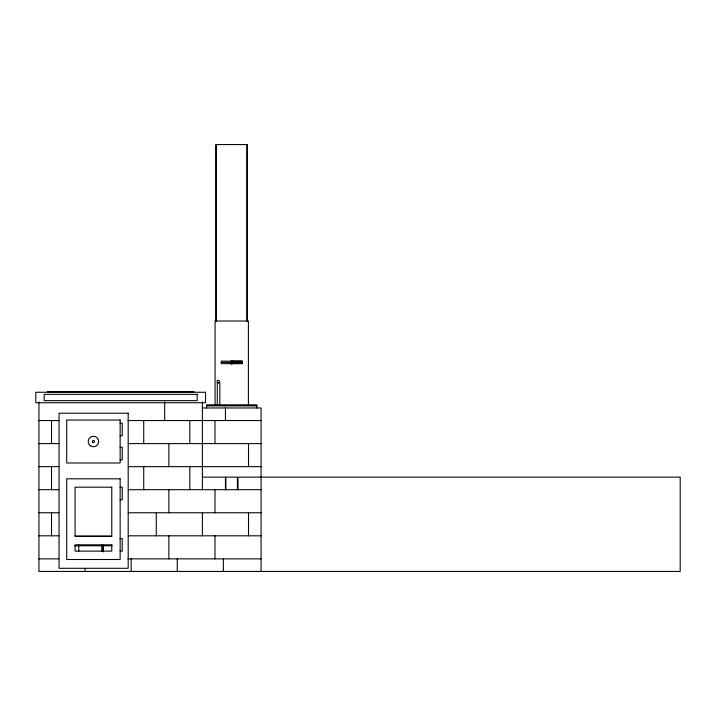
<?xml version="1.0" encoding="UTF-8"?>
<svg xmlns="http://www.w3.org/2000/svg" width="716" height="716" viewBox="0 0 716 716"><rect width="100%" height="100%" fill="white"/><g stroke="black" fill="none" stroke-linecap="round" stroke-linejoin="round"><path stroke-width="1.07" d="M242.214 361.141L221.262 361.141L221.262 363.656L242.214 363.656L242.214 361.141L232.995 361.186M221.262 362.403L242.214 362.403M230.48 362.726L242.214 362.726M230.48 363.03L242.214 363.03M230.48 363.289L242.214 363.289M230.48 363.486L242.214 363.486M47.328 391.634L194.018 391.634M206.593 405.882L256.883 405.882M202.404 407.977L261.08 407.977L261.08 571.44M38.941 420.552L58.972 420.552M127.958 420.552L261.08 420.552M120.145 423.174L122.248 423.174L122.248 435.749L120.145 435.749M38.941 443.607L58.855 443.607M128.254 443.607L261.08 443.607M120.145 447.276L122.248 447.276L122.248 459.851L120.145 459.851M38.941 466.653L58.855 466.653M128.254 466.653L261.08 466.653M202.404 477.133L225.451 477.133L225.451 489.708M120.145 487.256L122.248 487.256L122.248 499.831L120.145 499.831M38.941 489.708L58.855 489.708M128.254 489.708L261.08 489.708M38.941 512.763L58.855 512.763M128.254 512.763L261.08 512.763M38.941 535.81L58.855 535.81M128.254 535.81L261.08 535.81M75.091 536.024L111.768 536.024M120.109 538.539L122.212 538.539L122.212 551.114L120.109 551.114M74.616 545.753L112.117 545.753M38.941 558.865L58.703 558.865M127.86 558.865L261.08 558.865M256.883 407.977L256.883 404.835L206.593 404.835L206.593 407.977M248.506 443.607L248.506 466.653M248.506 512.763L248.506 535.81M248.398 404.835L248.398 321.01L215.077 321.01L215.077 404.835M247.172 321.52L247.172 144.56L215.99 144.56L215.99 321.52M247.029 144.56L247.029 321.52M238.025 489.708L238.025 477.133L680.2 477.133L680.2 571.44L38.941 571.44L38.941 401.891M237.399 489.708L237.399 477.133L225.871 477.133L225.871 489.708M230.48 362.403L230.48 363.656M225.451 407.977L225.451 420.552M223.356 558.865L223.356 571.44M219.812 404.853L219.812 382.836L217.297 382.836L217.297 404.853M216.134 144.56L216.134 321.52M214.979 420.552L214.979 443.607M214.979 489.708L214.979 512.763M214.979 535.81L214.979 558.865M202.404 401.891L202.404 489.708M202.404 512.763L202.404 535.81M189.829 420.552L189.829 443.607M189.829 466.653L189.829 489.708M177.255 558.865L177.255 571.44M168.869 443.607L168.869 466.653M168.869 489.708L168.869 512.763M168.869 535.81L168.869 558.865M164.68 401.891L164.68 420.552M156.294 512.763L156.294 535.81M143.728 420.552L143.728 443.607M143.728 466.653L143.728 489.708M131.153 558.865L131.153 571.44M103.48 545.753L103.48 551.92M102.853 545.127L102.853 551.409M101.806 545.127L101.806 551.409M85.043 568.298L85.043 571.44M78.751 545.127L78.751 551.409M51.516 420.552L51.516 443.607M51.516 466.653L51.516 489.708M51.516 512.763L51.516 535.81M230.847 363.289A1.253 1.253 0 0 0 232.628 363.289A1.262 1.244 -90 0 1 230.865 363.289M232.405 361.222A1.36 1.351 -90 0 0 232.082 361.088L231.742 361.043A1.36 1.351 -90 0 0 231.053 361.222M232.682 363.361A1.36 1.351 -90 0 1 232.082 363.719L231.742 363.764A1.36 1.351 -90 0 1 230.776 363.361M205.546 392.261L35.8 392.261L35.8 402.741L205.546 402.741L205.546 392.261M197.16 394.355L44.186 394.355L44.186 400.647L197.16 400.647L197.16 394.355M128.2 413.221L59.043 413.221L59.043 568.298L128.2 568.298L128.2 413.221M120.145 420.032L66.713 420.032L66.713 462.992L120.145 462.992L120.145 420.032M120.145 478.816L66.713 478.816L66.713 559.491L120.145 559.491L120.145 478.816M111.768 487.193L75.091 487.193L75.091 536.445L111.768 536.445L111.768 487.193M111.768 544.822L75.091 544.822L75.091 551.114L111.768 551.114L111.768 544.822M232.065 361.186A1.253 1.253 0 0 0 231.411 361.186A1.262 1.244 -90 0 1 232.056 361.186M217.601 382.666A1.253 1.253 0 0 0 219.481 381.574A1.253 1.253 0 0 0 217.601 380.482A1.253 1.253 0 0 0 217.601 382.666M92.829 442.372A1.047 1.047 0 0 0 94.476 441.602A1.047 1.047 0 0 0 92.991 440.564A1.047 1.047 0 0 0 92.829 442.372M90.422 445.8A5.236 5.236 0 0 0 98.647 441.978A5.236 5.236 0 0 0 91.218 436.76A5.236 5.236 0 0 0 90.422 445.8"/></g></svg>
